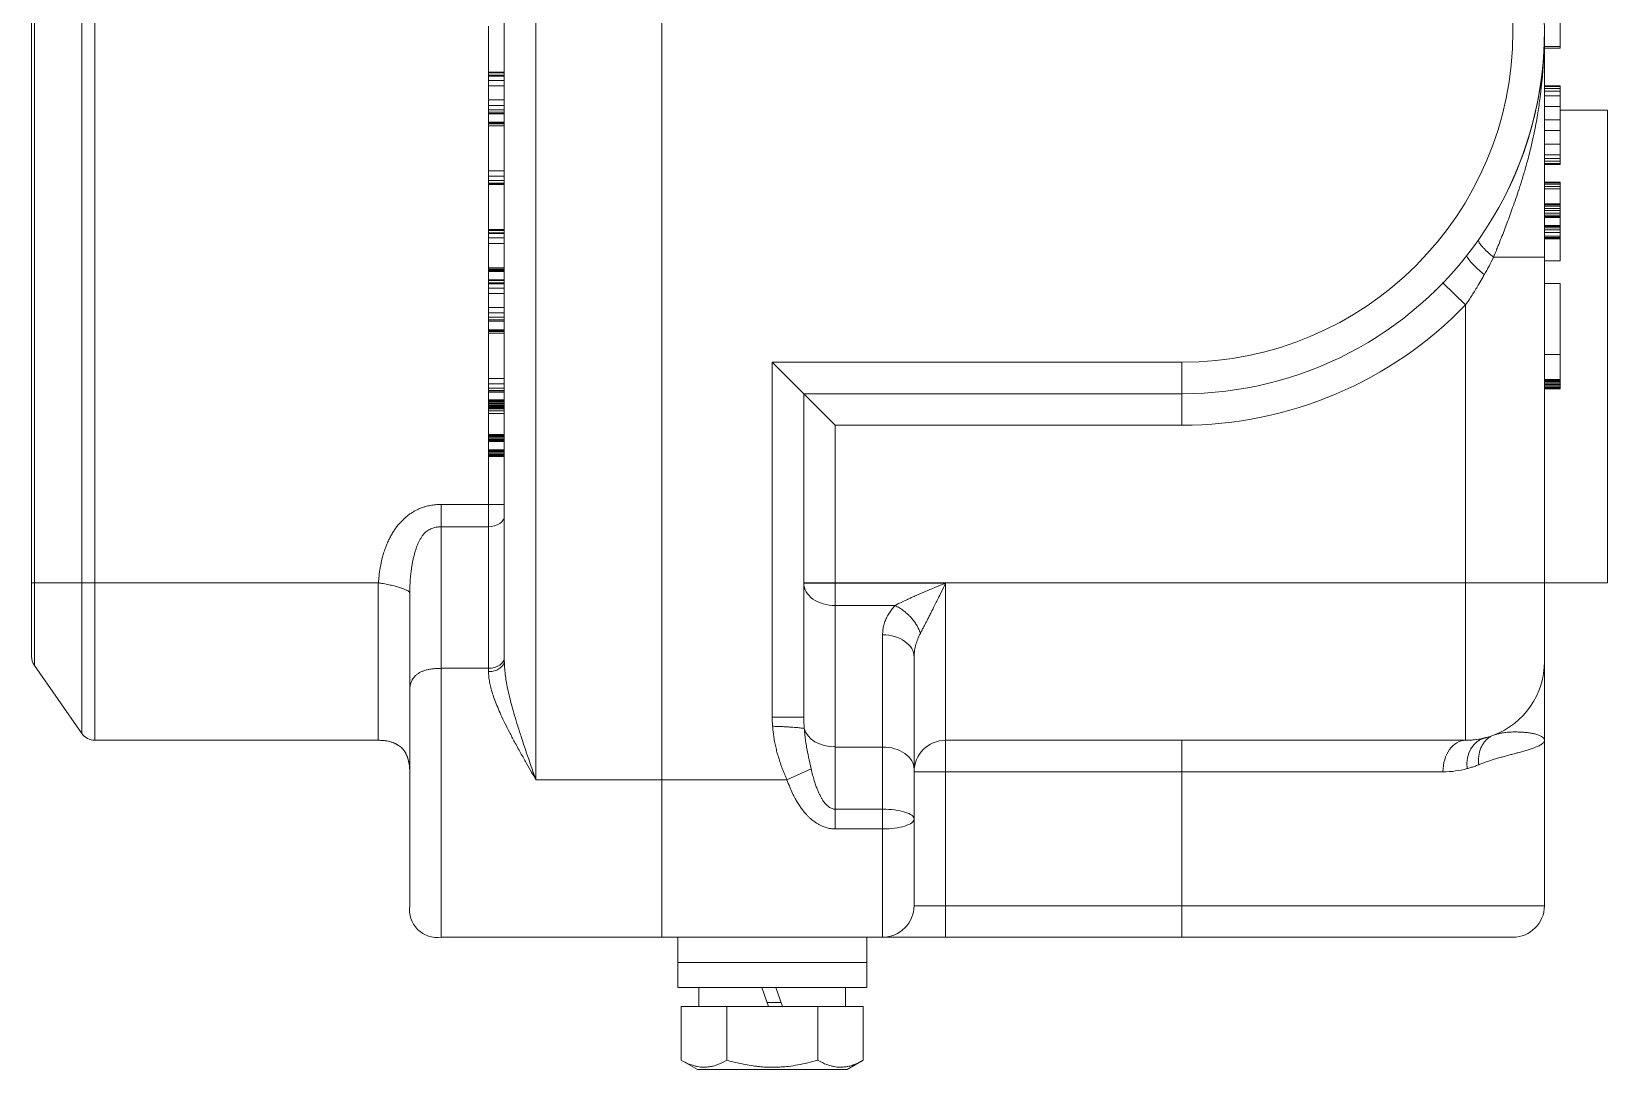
# Model space of a CAD drawing. Header units: millimetres. Extents: x -343 to 384, y -214 to 297.
# Drawn here: x -205.5 to -105.5, y -65.9 to 0 of the extents above; entities that cross this region are included whole.
import ezdxf

# ---------------------------------------------------------------- set-up
doc = ezdxf.new("R2010")
doc.units = ezdxf.units.MM
doc.linetypes.add('K5LT_THIN', pattern=[0])

# ---------------------------------------------------------------- blocks, each defined once
blk = doc.blocks.new('U3')
at = {"color": 7, "linetype": 'K5LT_THIN', "lineweight": 18}
for p, q in [((-173.5, 47.5), (-173.5, -47.5)), ((-165.5, -47.5), (-165.5, 47.5)), ((-165.5, -47.5), (-165.5, 47.5)), ((-175.5, 39.95), (-175.5, -39.95)), ((-205.5, -35), (-205.5, 35)), ((-205.32, -35), (-205.32, 35)), ((-202.3, -35), (-202.3, 35)), ((-201.48, -35), (-201.48, 35)), ((-108.5, 1.05), (-108.5, -0.95)), ((-176.5, -2.58), (-176.5, 0.33)), ((-109.5, 0), (-109.5, -1.04)), ((-109.5, -14.32), (-109.5, 0)), ((-109.5, -0.05), (-109.5, -0.01)), ((-109.5, -0.08), (-109.5, -0.08)), ((-109.5, -0.95), (-108.5, -0.95)), ((-108.5, -0.95), (-108.5, -1.05)), ((-109.5, -1.05), (-108.5, -1.05)), ((-176.5, -2.63), (-176.5, -2.58)), ((-175.5, -2.58), (-176.5, -2.58)), ((-175.5, -2.63), (-176.5, -2.63)), ((-176.5, -2.78), (-176.5, -2.63)), ((-175.5, -2.78), (-176.5, -2.78)), ((-176.5, -2.83), (-176.5, -2.78)), ((-175.5, -2.83), (-176.5, -2.83)), ((-176.5, -3.11), (-176.5, -2.83)), ((-176.5, -3.46), (-176.5, -3.11)), ((-175.5, -3.11), (-176.5, -3.11)), ((-175.5, -3.46), (-176.5, -3.46)), ((-176.5, -4.34), (-176.5, -3.46)), ((-109.5, -3.45), (-108.5, -3.45)), ((-109.5, -3.49), (-108.5, -3.49)), ((-109.5, -3.61), (-108.5, -3.61)), ((-109.5, -3.79), (-108.5, -3.79)), ((-108.5, -3.45), (-108.5, -3.49)), ((-108.5, -3.49), (-108.5, -3.61)), ((-108.5, -3.61), (-108.5, -3.79)), ((-108.5, -3.79), (-108.5, -4.09)), ((-175.5, -4.34), (-176.5, -4.34)), ((-176.5, -4.69), (-176.5, -4.34)), ((-176.5, -4.97), (-176.5, -4.69)), ((-175.5, -4.69), (-176.5, -4.69)), ((-175.5, -4.97), (-176.5, -4.97)), ((-176.5, -5.13), (-176.5, -4.97)), ((-109.5, -4.09), (-108.5, -4.09)), ((-109.5, -4.77), (-108.5, -4.77)), ((-108.5, -4.09), (-108.5, -4.77)), ((-108.5, -4.77), (-108.5, -5.61)), ((-105.5, -5), (-108.5, -5)), ((-176.5, -5.21), (-176.5, -5.13)), ((-175.5, -5.13), (-176.5, -5.13)), ((-176.5, -5.22), (-176.5, -5.21)), ((-175.5, -5.21), (-176.5, -5.21)), ((-176.5, -5.23), (-176.5, -5.22)), ((-175.5, -5.22), (-176.5, -5.22)), ((-175.5, -5.23), (-176.5, -5.23)), ((-176.5, -5.76), (-176.5, -5.23)), ((-175.5, -5.76), (-176.5, -5.76)), ((-176.5, -5.77), (-176.5, -5.76)), ((-175.5, -5.77), (-176.5, -5.77)), ((-176.5, -5.79), (-176.5, -5.77)), ((-176.5, -5.81), (-176.5, -5.79)), ((-175.5, -5.79), (-176.5, -5.79)), ((-176.5, -5.87), (-176.5, -5.81)), ((-175.5, -5.81), (-176.5, -5.81)), ((-176.5, -5.98), (-176.5, -5.87)), ((-175.5, -5.87), (-176.5, -5.87)), ((-175.5, -5.98), (-176.5, -5.98)), ((-176.5, -8.84), (-176.5, -5.98)), ((-109.5, -5.61), (-108.5, -5.61)), ((-108.5, -5.61), (-108.5, -6.29)), ((-105.5, -35), (-105.5, -5)), ((-109.5, -6.29), (-108.5, -6.29)), ((-108.5, -6.29), (-108.5, -7.16)), ((-109.5, -7.16), (-108.5, -7.16)), ((-109.5, -7.82), (-108.5, -7.82)), ((-108.5, -7.16), (-108.5, -7.82)), ((-108.5, -7.82), (-108.5, -8.06)), ((-175.5, -8.84), (-176.5, -8.84)), ((-176.5, -9.19), (-176.5, -8.84)), ((-109.5, -8.06), (-108.5, -8.06)), ((-109.5, -8.23), (-108.5, -8.23)), ((-109.5, -8.39), (-108.5, -8.39)), ((-109.5, -8.44), (-108.5, -8.44)), ((-108.5, -8.06), (-108.5, -8.23)), ((-108.5, -8.23), (-108.5, -8.39)), ((-108.5, -8.39), (-108.5, -8.44)), ((-175.5, -9.19), (-176.5, -9.19)), ((-176.5, -9.46), (-176.5, -9.19)), ((-175.5, -9.46), (-176.5, -9.46)), ((-176.5, -9.62), (-176.5, -9.46)), ((-175.5, -9.62), (-176.5, -9.62)), ((-176.5, -9.7), (-176.5, -9.62)), ((-175.5, -9.7), (-176.5, -9.7)), ((-176.5, -9.72), (-176.5, -9.7)), ((-175.5, -9.72), (-176.5, -9.72)), ((-176.5, -9.72), (-176.5, -9.72)), ((-175.5, -9.72), (-176.5, -9.72)), ((-176.5, -12.58), (-176.5, -9.72)), ((-109.5, -9.56), (-108.5, -9.56)), ((-109.5, -9.57), (-108.5, -9.57)), ((-109.5, -9.61), (-108.5, -9.61)), ((-109.5, -9.7), (-108.5, -9.7)), ((-109.5, -9.85), (-108.5, -9.85)), ((-109.5, -9.99), (-108.5, -9.99)), ((-108.5, -9.56), (-108.5, -9.57)), ((-108.5, -9.57), (-108.5, -9.61)), ((-108.5, -9.61), (-108.5, -9.7)), ((-108.5, -9.7), (-108.5, -9.85)), ((-108.5, -9.85), (-108.5, -9.99)), ((-108.5, -9.99), (-108.5, -10.94)), ((-109.5, -10.94), (-108.5, -10.94)), ((-109.5, -10.95), (-108.5, -10.95)), ((-109.5, -10.96), (-108.5, -10.96)), ((-108.5, -10.94), (-108.5, -10.95)), ((-108.5, -10.95), (-108.5, -10.96)), ((-108.5, -10.96), (-108.5, -11.01)), ((-109.5, -11.01), (-108.5, -11.01)), ((-109.5, -11.08), (-108.5, -11.08)), ((-109.5, -11.23), (-108.5, -11.23)), ((-109.5, -11.37), (-108.5, -11.37)), ((-109.5, -11.53), (-108.5, -11.53)), ((-109.5, -11.67), (-108.5, -11.67)), ((-109.5, -11.74), (-108.5, -11.74)), ((-109.5, -11.79), (-108.5, -11.79)), ((-109.5, -11.81), (-108.5, -11.81)), ((-108.5, -11.01), (-108.5, -11.08)), ((-108.5, -11.08), (-108.5, -11.23)), ((-108.5, -11.23), (-108.5, -11.37)), ((-108.5, -11.37), (-108.5, -11.53)), ((-108.5, -11.53), (-108.5, -11.67)), ((-108.5, -11.67), (-108.5, -11.74)), ((-108.5, -11.74), (-108.5, -11.79)), ((-108.5, -11.79), (-108.5, -11.81)), ((-108.5, -11.81), (-108.5, -12.32)), ((-176.5, -12.63), (-176.5, -12.58)), ((-175.5, -12.58), (-176.5, -12.58)), ((-176.5, -12.79), (-176.5, -12.63)), ((-175.5, -12.63), (-176.5, -12.63)), ((-176.5, -12.83), (-176.5, -12.79)), ((-175.5, -12.79), (-176.5, -12.79)), ((-176.5, -13.11), (-176.5, -12.83)), ((-175.5, -12.83), (-176.5, -12.83)), ((-109.5, -12.32), (-108.5, -12.32)), ((-109.5, -12.32), (-108.5, -12.32)), ((-109.5, -12.34), (-108.5, -12.34)), ((-109.5, -12.38), (-108.5, -12.38)), ((-109.5, -12.46), (-108.5, -12.46)), ((-109.5, -12.6), (-108.5, -12.6)), ((-109.5, -12.76), (-108.5, -12.76)), ((-109.5, -13), (-108.5, -13)), ((-108.5, -12.32), (-108.5, -12.34)), ((-108.5, -12.32), (-108.5, -12.32)), ((-108.5, -12.34), (-108.5, -12.38)), ((-108.5, -12.38), (-108.5, -12.46)), ((-108.5, -12.46), (-108.5, -12.6)), ((-108.5, -12.6), (-108.5, -12.76)), ((-108.5, -12.76), (-108.5, -13)), ((-108.5, -13), (-108.5, -13.08)), ((-176.5, -13.46), (-176.5, -13.11)), ((-175.5, -13.11), (-176.5, -13.11)), ((-175.5, -13.46), (-176.5, -13.46)), ((-176.5, -15.01), (-176.5, -13.46)), ((-109.5, -13.08), (-108.5, -13.08)), ((-109.5, -13.14), (-108.5, -13.14)), ((-109.5, -13.17), (-108.5, -13.17)), ((-108.5, -13.08), (-108.5, -13.14)), ((-108.5, -13.14), (-108.5, -13.17)), ((-108.5, -13.17), (-108.5, -14.55)), ((-109.5, -14.32), (-112.73, -14.32)), ((-109.5, -35), (-109.5, -14.32)), ((-109.5, -14.55), (-108.5, -14.55)), ((-109.5, -14.56), (-108.5, -14.56)), ((-108.5, -14.55), (-108.5, -14.56)), ((-175.5, -15.01), (-176.5, -15.01)), ((-176.5, -15.08), (-176.5, -15.01)), ((-176.5, -15.16), (-176.5, -15.08)), ((-175.5, -15.08), (-176.5, -15.08)), ((-175.5, -15.16), (-176.5, -15.16)), ((-176.5, -15.21), (-176.5, -15.16)), ((-176.5, -15.23), (-176.5, -15.21)), ((-175.5, -15.21), (-176.5, -15.21)), ((-175.5, -15.23), (-176.5, -15.23)), ((-175.5, -15.23), (-176.5, -15.23)), ((-176.5, -15.23), (-176.5, -15.23)), ((-176.5, -15.76), (-176.5, -15.23)), ((-176.5, -15.81), (-176.5, -15.76)), ((-175.5, -15.76), (-176.5, -15.76)), ((-176.5, -15.96), (-176.5, -15.81)), ((-175.5, -15.81), (-176.5, -15.81)), ((-175.5, -15.96), (-176.5, -15.96)), ((-176.5, -16.01), (-176.5, -15.96)), ((-114.5, -17.35), (-115.94, -15.96)), ((-109.5, -16), (-108.5, -16)), ((-108.5, -16), (-108.5, -20.5)), ((-175.5, -16.01), (-176.5, -16.01)), ((-176.5, -16.29), (-176.5, -16.01)), ((-176.5, -16.64), (-176.5, -16.29)), ((-175.5, -16.29), (-176.5, -16.29)), ((-175.5, -16.64), (-176.5, -16.64)), ((-176.5, -17.52), (-176.5, -16.64)), ((-176.5, -17.87), (-176.5, -17.52)), ((-175.5, -17.52), (-176.5, -17.52)), ((-176.5, -18.14), (-176.5, -17.87)), ((-175.5, -17.87), (-176.5, -17.87)), ((-114.5, -35), (-114.5, -17.35)), ((-175.5, -18.14), (-176.5, -18.14)), ((-176.5, -18.3), (-176.5, -18.14)), ((-175.5, -18.3), (-176.5, -18.3)), ((-176.5, -18.39), (-176.5, -18.3)), ((-176.5, -18.4), (-176.5, -18.39)), ((-175.5, -18.39), (-176.5, -18.39)), ((-175.5, -18.4), (-176.5, -18.4)), ((-176.5, -18.4), (-176.5, -18.4)), ((-175.5, -18.4), (-176.5, -18.4)), ((-176.5, -18.93), (-176.5, -18.4)), ((-176.5, -18.94), (-176.5, -18.93)), ((-175.5, -18.93), (-176.5, -18.93)), ((-175.5, -18.94), (-176.5, -18.94)), ((-176.5, -18.97), (-176.5, -18.94)), ((-176.5, -18.98), (-176.5, -18.97)), ((-175.5, -18.97), (-176.5, -18.97)), ((-176.5, -19.04), (-176.5, -18.98)), ((-175.5, -18.98), (-176.5, -18.98)), ((-176.5, -19.15), (-176.5, -19.04)), ((-175.5, -19.04), (-176.5, -19.04)), ((-175.5, -19.15), (-176.5, -19.15)), ((-176.5, -22.02), (-176.5, -19.15)), ((-158.5, -21), (-132.5, -21)), ((-158.5, -43.53), (-158.5, -21)), ((-156.5, -23), (-158.5, -21)), ((-109.5, -20.5), (-108.5, -20.5)), ((-108.5, -20.5), (-108.5, -22.09)), ((-132.5, -23), (-132.5, -21)), ((-176.5, -22.36), (-176.5, -22.02)), ((-175.5, -22.02), (-176.5, -22.02)), ((-175.5, -22.36), (-176.5, -22.36)), ((-176.5, -22.64), (-176.5, -22.36)), ((-176.5, -22.8), (-176.5, -22.64)), ((-175.5, -22.64), (-176.5, -22.64)), ((-176.5, -22.88), (-176.5, -22.8)), ((-175.5, -22.8), (-176.5, -22.8)), ((-175.5, -22.88), (-176.5, -22.88)), ((-176.5, -22.89), (-176.5, -22.88)), ((-176.5, -22.9), (-176.5, -22.89)), ((-175.5, -22.89), (-176.5, -22.89)), ((-175.5, -22.9), (-176.5, -22.9)), ((-176.5, -23.38), (-176.5, -22.9)), ((-109.5, -22.09), (-108.5, -22.09)), ((-109.5, -22.09), (-108.5, -22.09)), ((-109.5, -22.11), (-108.5, -22.11)), ((-109.5, -22.14), (-108.5, -22.14)), ((-109.5, -22.18), (-108.5, -22.18)), ((-109.5, -22.22), (-108.5, -22.22)), ((-109.5, -22.3), (-108.5, -22.3)), ((-109.5, -22.39), (-108.5, -22.39)), ((-109.5, -22.44), (-108.5, -22.44)), ((-109.5, -22.52), (-108.5, -22.52)), ((-109.5, -22.6), (-108.5, -22.6)), ((-109.5, -22.64), (-108.5, -22.64)), ((-109.5, -22.66), (-108.5, -22.66)), ((-109.5, -22.68), (-108.5, -22.68)), ((-109.5, -22.69), (-108.5, -22.69)), ((-108.5, -22.09), (-108.5, -22.09)), ((-108.5, -22.09), (-108.5, -22.11)), ((-108.5, -22.11), (-108.5, -22.14)), ((-108.5, -22.14), (-108.5, -22.18)), ((-108.5, -22.18), (-108.5, -22.22)), ((-108.5, -22.22), (-108.5, -22.3)), ((-108.5, -22.3), (-108.5, -22.39)), ((-108.5, -22.39), (-108.5, -22.44)), ((-108.5, -22.44), (-108.5, -22.52)), ((-108.5, -22.52), (-108.5, -22.6)), ((-108.5, -22.6), (-108.5, -22.64)), ((-108.5, -22.64), (-108.5, -22.66)), ((-108.5, -22.66), (-108.5, -22.68)), ((-108.5, -22.68), (-108.5, -22.69)), ((-175.5, -23.38), (-176.5, -23.38)), ((-176.5, -23.4), (-176.5, -23.38)), ((-175.5, -23.4), (-176.5, -23.4)), ((-176.5, -23.44), (-176.5, -23.4)), ((-175.5, -23.44), (-176.5, -23.44)), ((-176.5, -23.52), (-176.5, -23.44)), ((-175.5, -23.52), (-176.5, -23.52)), ((-176.5, -23.6), (-176.5, -23.52)), ((-175.5, -23.6), (-176.5, -23.6)), ((-176.5, -23.67), (-176.5, -23.6)), ((-175.5, -23.67), (-176.5, -23.67)), ((-176.5, -23.75), (-176.5, -23.67)), ((-176.5, -23.81), (-176.5, -23.75)), ((-175.5, -23.75), (-176.5, -23.75)), ((-176.5, -23.82), (-176.5, -23.81)), ((-175.5, -23.81), (-176.5, -23.81)), ((-175.5, -23.82), (-176.5, -23.82)), ((-176.5, -23.84), (-176.5, -23.82)), ((-176.5, -23.89), (-176.5, -23.84)), ((-175.5, -23.84), (-176.5, -23.84)), ((-175.5, -23.89), (-176.5, -23.89)), ((-176.5, -23.95), (-176.5, -23.89)), ((-176.5, -24.08), (-176.5, -23.95)), ((-175.5, -23.95), (-176.5, -23.95)), ((-154.5, -25), (-156.5, -23)), ((-156.5, -23), (-132.5, -23)), ((-156.5, -43.53), (-156.5, -23)), ((-132.5, -25), (-132.5, -23)), ((-175.5, -24.08), (-176.5, -24.08)), ((-176.5, -24.26), (-176.5, -24.08)), ((-175.5, -24.26), (-176.5, -24.26)), ((-176.5, -25.58), (-176.5, -24.26)), ((-154.5, -25), (-132.5, -25)), ((-154.5, -35), (-154.5, -25)), ((-175.5, -25.58), (-176.5, -25.58)), ((-176.5, -25.6), (-176.5, -25.58)), ((-175.5, -25.6), (-176.5, -25.6)), ((-176.5, -25.65), (-176.5, -25.6)), ((-175.5, -25.65), (-176.5, -25.65)), ((-176.5, -25.72), (-176.5, -25.65)), ((-176.5, -25.8), (-176.5, -25.72)), ((-175.5, -25.72), (-176.5, -25.72)), ((-176.5, -25.88), (-176.5, -25.8)), ((-175.5, -25.8), (-176.5, -25.8)), ((-175.5, -25.88), (-176.5, -25.88)), ((-176.5, -25.95), (-176.5, -25.88)), ((-175.5, -25.95), (-176.5, -25.95)), ((-176.5, -26.01), (-176.5, -25.95)), ((-176.5, -26.02), (-176.5, -26.01)), ((-175.5, -26.01), (-176.5, -26.01)), ((-175.5, -26.02), (-176.5, -26.02)), ((-176.5, -26.55), (-176.5, -26.02)), ((-175.5, -26.55), (-176.5, -26.55)), ((-176.5, -26.57), (-176.5, -26.55)), ((-175.5, -26.57), (-176.5, -26.57)), ((-176.5, -26.62), (-176.5, -26.57)), ((-175.5, -26.62), (-176.5, -26.62)), ((-176.5, -26.69), (-176.5, -26.62)), ((-176.5, -26.77), (-176.5, -26.69)), ((-175.5, -26.69), (-176.5, -26.69)), ((-176.5, -26.86), (-176.5, -26.77)), ((-175.5, -26.77), (-176.5, -26.77)), ((-175.5, -26.86), (-176.5, -26.86)), ((-176.5, -26.92), (-176.5, -26.86)), ((-175.5, -26.92), (-176.5, -26.92)), ((-176.5, -26.98), (-176.5, -26.92)), ((-176.5, -26.99), (-176.5, -26.98)), ((-175.5, -26.98), (-176.5, -26.98)), ((-175.5, -26.99), (-176.5, -26.99)), ((-176.5, -30.03), (-176.5, -26.99)), ((-176.5, -30.03), (-179.5, -30.03)), ((-179.5, -31.44), (-179.5, -30.03)), ((-176.5, -30.03), (-176.5, -31.44)), ((-175.5, -30.03), (-176.5, -30.03)), ((-176.5, -31.44), (-179.5, -31.44)), ((-179.5, -40.43), (-179.5, -31.44)), ((-176.5, -40.43), (-176.5, -31.44)), ((-205.5, -35), (-205.32, -35)), ((-205.5, -35), (-205.5, -39.68)), ((-205.32, -35), (-202.3, -35)), ((-205.32, -35), (-205.32, -40.26)), ((-202.3, -35), (-202.3, -44.57)), ((-201.48, -35), (-202.3, -35)), ((-183.5, -35), (-201.48, -35)), ((-201.48, -35), (-201.48, -45)), ((-183.5, -45), (-183.5, -35)), ((-183.49, -35), (-183.5, -35)), ((-156.5, -35), (-154.5, -35)), ((-154.5, -35), (-114.5, -35)), ((-154.5, -35.02), (-154.5, -35)), ((-114.5, -35), (-114.5, -45)), ((-109.5, -35), (-114.5, -35)), ((-105.5, -35), (-109.5, -35)), ((-109.5, -35), (-109.5, -40)), ((-181.5, -35.67), (-181.5, -35.68)), ((-181.5, -41.84), (-181.5, -35.68)), ((-154.5, -35.02), (-154.5, -36.44)), ((-147.5, -35.02), (-154.5, -35.02)), ((-147.5, -45), (-147.5, -35.02)), ((-150.71, -36.44), (-154.5, -36.44)), ((-154.5, -45.43), (-154.5, -36.44)), ((-151.5, -45.43), (-151.5, -38.31)), ((-149.5, -46.84), (-149.5, -39.72)), ((-109.5, -45), (-109.5, -40)), ((-205.32, -40.26), (-202.3, -44.57)), ((-176.5, -40.43), (-179.5, -40.43)), ((-179.5, -57.5), (-179.5, -40.43)), ((-176.5, -40.64), (-176.5, -40.43)), ((-181.5, -55.5), (-181.5, -41.84)), ((-181.5, -43.1), (-181.5, -44.37)), ((-158.5, -43.53), (-156.5, -43.53)), ((-183.5, -45), (-201.48, -45)), ((-183.49, -45), (-183.5, -45)), ((-181.5, -44.37), (-181.5, -51.9)), ((-147.5, -45), (-114.5, -45)), ((-147.5, -45), (-147.5, -47)), ((-132.5, -45), (-132.5, -47)), ((-109.5, -45), (-109.5, -45)), ((-109.5, -45), (-109.5, -55.5)), ((-109.5, -45), (-109.5, -45)), ((-154.5, -45.43), (-151.5, -45.43)), ((-154.5, -49.38), (-154.5, -45.43)), ((-151.5, -49.38), (-151.5, -45.43)), ((-181.5, -46.96), (-181.5, -46.98)), ((-181.5, -46.98), (-181.5, -46.96)), ((-181.5, -46.96), (-181.5, -46.98)), ((-157.57, -47.5), (-156.04, -46.82)), ((-149.5, -50), (-149.5, -46.84)), ((-147.5, -47), (-149.5, -47)), ((-132.5, -47), (-147.5, -47)), ((-147.5, -47), (-147.5, -55.5)), ((-115.94, -47), (-132.5, -47)), ((-132.5, -47), (-132.5, -55.5)), ((-165.5, -47.5), (-173.5, -47.5)), ((-165.5, -57.5), (-165.5, -47.5)), ((-157.57, -47.5), (-165.5, -47.5)), ((-165.5, -57.5), (-165.5, -47.5)), ((-154.5, -49.38), (-151.5, -49.38)), ((-154.5, -49.38), (-154.5, -50.63)), ((-151.5, -50.63), (-151.5, -49.38)), ((-154.5, -50.63), (-151.5, -50.63)), ((-151.5, -50.63), (-151.5, -57.5)), ((-149.5, -50), (-149.5, -55.5)), ((-149.5, -50), (-149.5, -50.5)), ((-149.5, -50.5), (-149.5, -50)), ((-181.5, -55.5), (-181.5, -53.16)), ((-147.5, -55.5), (-149.5, -55.5)), ((-132.5, -55.5), (-147.5, -55.5)), ((-147.5, -55.5), (-147.5, -57.5)), ((-109.5, -55.5), (-132.5, -55.5)), ((-132.5, -55.5), (-132.5, -57.5)), ((-173.5, -57.5), (-179.5, -57.5)), ((-165.5, -57.5), (-173.5, -57.5)), ((-151.5, -57.5), (-165.5, -57.5)), ((-164.5, -59.1), (-164.5, -57.5)), ((-164.5, -57.5), (-158.5, -57.5)), ((-158.5, -57.5), (-152.5, -57.5)), ((-152.5, -59.1), (-152.5, -57.5)), ((-147.5, -57.5), (-151.5, -57.5)), ((-132.5, -57.5), (-147.5, -57.5)), ((-111.5, -57.5), (-132.5, -57.5)), ((-164.5, -60.7), (-164.5, -59.1)), ((-164.5, -59.1), (-158.5, -59.1)), ((-164.5, -59.1), (-158.5, -59.1)), ((-158.5, -59.1), (-152.5, -59.1)), ((-158.5, -59.1), (-152.5, -59.1)), ((-152.5, -60.7), (-152.5, -59.1)), ((-164.5, -60.7), (-158.5, -60.7)), ((-163.15, -61.9), (-163.15, -60.7)), ((-159.17, -60.7), (-158.73, -61.9)), ((-158.5, -60.7), (-152.5, -60.7)), ((-158.27, -60.7), (-157.84, -61.9)), ((-153.85, -61.9), (-153.85, -60.7)), ((-164.27, -61.9), (-164.27, -65.31)), ((-161.39, -61.9), (-164.27, -61.9)), ((-161.39, -61.9), (-161.39, -65.31)), ((-155.61, -61.9), (-161.39, -61.9)), ((-158.82, -61.65), (-157.93, -61.65)), ((-152.73, -61.9), (-155.61, -61.9)), ((-155.61, -61.9), (-155.61, -65.31)), ((-152.73, -61.9), (-152.73, -65.31)), ((-164.27, -65.31), (-163.25, -65.9)), ((-163.25, -65.9), (-153.75, -65.9)), ((-152.73, -65.31), (-153.75, -65.9))]:
    blk.add_line(p, q, dxfattribs=at)
for centre, radius, start, end in [((-132.5, 0), 23, 324.9844, 90), ((-132.5, 0), 21, 270, 90), ((-132.5, 0), 23, 334.2285, 359.9986), ((-132.5, 0), 23, 270, 324.9837), ((-132.5, 0), 23, 324.9837, 324.9844), ((-132.5, 0), 23, 314.0792, 316.0545), ((-132.5, 0), 25, 270, 316.0545), ((-204.5, -39.68), 1, 180, 215), ((-114.5, -40), 5, 290.6984, 0), ((-201.48, -44), 1, 215, 270), ((-147.5, -47), 2, 90, 180), ((-114.5, -40), 5, 270, 290.6984), ((-114.5, -40), 5, 270, 282.8939), ((-114.5, -40), 5, 283.7231, 290.7022), ((-110.66, -45), 1.16, 359.9699, 0.0253), ((-179.75, -55.75), 1.77, 171.8699, 278.1301), ((-179.75, -55.75), 1.77, 171.8699, 278.1301), ((-151.5, -55.5), 2, 270, 0), ((-111.5, -55.5), 2, 270, 0), ((-173.5, -55.5), 2, 268.2739, 270)]:
    blk.add_arc(centre, radius, start, end, dxfattribs=at)
for centre, major_axis, ratio, start_param, end_param in [((-112.84, -15.44), (1.57, -1.24), 0.14915, 3.14159, 4.52473), ((-176.5, -30.74), (1, 0), 0.70711, 4.71239, 6.28319), ((-154.5, -35.03), (-2, 0), 0.00245, 4.71239, 6.28319), ((-154.5, -35.03), (2, 0), 0.70711, 3.14159, 4.71239), ((-151.5, -39.72), (2, 0), 0.70711, 0, 1.5708), ((-176.5, -39.72), (1, 0), 0.70711, 4.71239, 6.28319), ((-154.5, -44.01), (2, 0), 0.70711, 3.3138, 4.71239), ((-114.5, -47), (0, 2), 0.72, 0, 1.5708), ((-112.84, -46.8), (0.47, -1.94), 0.77763, 3.14159, 4.52473), ((-151.5, -46.84), (2, 0), 0.70711, 0, 1.5708), ((-151.5, -50), (2, 0), 0.3125, 0, 1.5708), ((-151.5, -50), (2, 0), 0.3125, 4.71239, 6.28319)]:
    blk.add_ellipse(centre, major_axis=major_axis, ratio=ratio, start_param=start_param, end_param=end_param, dxfattribs=at)
for points, knots in [([(-112.73, -14.32), (-112.72, -14.29), (-112.7, -14.24), (-112.67, -14.17), (-112.63, -14.08), (-112.58, -13.96), (-112.5, -13.77), (-112.39, -13.48), (-112.23, -13.09), (-112.06, -12.64), (-111.88, -12.17), (-111.7, -11.68), (-111.51, -11.16), (-111.31, -10.6), (-111.1, -9.99), (-110.89, -9.3), (-110.64, -8.45), (-110.37, -7.44), (-110.12, -6.31), (-109.92, -5.22), (-109.78, -4.24), (-109.68, -3.43), (-109.6, -2.53), (-109.54, -1.67), (-109.51, -0.95), (-109.51, -0.59), (-109.5, -0.43), (-109.5, -0.32), (-109.5, -0.24), (-109.5, -0.18), (-109.5, -0.13), (-109.5, -0.08), (-109.5, -0.06), (-109.5, -0.04), (-109.5, -0.03), (-109.5, -0.02), (-109.5, -0.01), (-109.5, 0), (-109.5, 0)], [0, 0, 0, 0, 0.20753, 0.4157, 0.63109, 0.90696, 1.42009, 2.22166, 3.30881, 4.57252, 5.8612, 7.23492, 8.61073, 10.1715, 11.81549, 13.70734, 15.89549, 18.81585, 22.008, 25.1218, 27.73043, 29.9158, 31.6678, 35.00212, 36.88179, 37.44968, 37.88301, 38.18178, 38.34597, 38.51017, 38.67437, 38.79303, 38.86399, 38.8899, 38.91368, 38.94357, 38.97147, 39, 39, 39, 39]), ([(-109.5, -0.31), (-109.5, -0.33), (-109.5, -0.36), (-109.51, -0.42), (-109.51, -0.46), (-109.51, -0.58), (-109.51, -0.66), (-109.52, -0.89), (-109.52, -1.04), (-109.55, -1.51), (-109.57, -1.82), (-109.65, -2.72), (-109.73, -3.31), (-109.97, -4.69), (-110.15, -5.47), (-110.62, -7.13), (-110.92, -8), (-111.43, -9.24), (-111.6, -9.62), (-111.79, -10)], [0, 0, 0, 0, 0.34246, 0.34246, 0.85614, 0.85614, 1.88352, 1.88352, 3.93827, 3.93827, 8.04776, 8.04776, 15.9243, 15.9243, 26.61918, 26.61918, 38.81918, 38.81918, 44.41801, 44.41801, 44.41801, 44.41801]), ([(-113.67, -13.2), (-113.68, -13.22), (-113.69, -13.26), (-113.66, -13.35), (-113.61, -13.46), (-113.52, -13.58), (-113.4, -13.71), (-113.26, -13.86), (-113.1, -14.01), (-112.92, -14.17), (-112.8, -14.27), (-112.73, -14.32)], [0, 0, 0, 0, 1.61798, 3.03048, 4.29384, 5.59346, 6.93542, 8.27095, 9.58224, 10.82777, 12, 12, 12, 12]), ([(-114.5, -17.35), (-114.36, -17.15), (-114.09, -16.74), (-113.74, -16.18), (-113.49, -15.74), (-113.36, -15.52), (-113.32, -15.44)], [0, 0, 0, 0, 2.30188, 4.60377, 6.15932, 7, 7, 7, 7]), ([(-183.49, -35), (-183.49, -34.96), (-183.48, -34.92), (-183.47, -34.79), (-183.46, -34.69), (-183.43, -34.41), (-183.4, -34.22), (-183.34, -33.84), (-183.3, -33.64), (-183.22, -33.34), (-183.19, -33.24), (-183.13, -33.02), (-183.09, -32.92), (-183.02, -32.72), (-182.99, -32.63), (-182.91, -32.45), (-182.87, -32.35), (-182.8, -32.22), (-182.78, -32.18), (-182.74, -32.1), (-182.72, -32.06), (-182.68, -31.98), (-182.65, -31.94), (-182.6, -31.85), (-182.58, -31.81), (-182.53, -31.74), (-182.51, -31.7), (-182.46, -31.63), (-182.44, -31.6), (-182.39, -31.52), (-182.36, -31.49), (-182.31, -31.42), (-182.28, -31.38), (-182.23, -31.32), (-182.2, -31.29), (-182.15, -31.22), (-182.12, -31.19), (-182.07, -31.14), (-182.04, -31.11), (-181.98, -31.05), (-181.96, -31.02), (-181.91, -30.98), (-181.9, -30.96), (-181.87, -30.94), (-181.85, -30.92), (-181.83, -30.9), (-181.81, -30.88), (-181.79, -30.87), (-181.79, -30.86), (-181.77, -30.85), (-181.76, -30.84), (-181.73, -30.81), (-181.7, -30.79), (-181.64, -30.74), (-181.61, -30.72), (-181.55, -30.67), (-181.52, -30.65), (-181.46, -30.61), (-181.43, -30.59), (-181.37, -30.55), (-181.34, -30.53), (-181.28, -30.5), (-181.25, -30.48), (-181.19, -30.44), (-181.16, -30.43), (-181.1, -30.4), (-181.07, -30.38), (-181.01, -30.35), (-180.98, -30.34), (-180.93, -30.31), (-180.9, -30.3), (-180.83, -30.27), (-180.79, -30.26), (-180.71, -30.23), (-180.67, -30.22), (-180.57, -30.18), (-180.51, -30.16), (-180.38, -30.13), (-180.32, -30.12), (-180.21, -30.09), (-180.15, -30.08), (-180.05, -30.07), (-180.01, -30.06), (-179.93, -30.05), (-179.9, -30.05), (-179.83, -30.04), (-179.79, -30.04), (-179.71, -30.03), (-179.67, -30.03), (-179.61, -30.03), (-179.59, -30.03), (-179.54, -30.03), (-179.52, -30.03), (-179.5, -30.03)], [2.57086, 2.57086, 2.57086, 2.57086, 3.01061, 3.01061, 4.0599, 4.0599, 6.17826, 6.17826, 8.32191, 8.32191, 9.50454, 9.50454, 10.69412, 10.69412, 11.73149, 11.73149, 12.78106, 12.78106, 13.25378, 13.25378, 13.73046, 13.73046, 14.21174, 14.21174, 14.69832, 14.69832, 15.1269, 15.1269, 15.561, 15.561, 16.00165, 16.00165, 16.44983, 16.44983, 16.83948, 16.83948, 17.23665, 17.23665, 17.62252, 17.62252, 18.01766, 18.01766, 18.20779, 18.20779, 18.39448, 18.39448, 18.57791, 18.57791, 18.64617, 18.64617, 18.75822, 18.75822, 19.11544, 19.11544, 19.46167, 19.46167, 19.81243, 19.81243, 20.15356, 20.15356, 20.47721, 20.47721, 20.79368, 20.79368, 21.11167, 21.11167, 21.42389, 21.42389, 21.70701, 21.70701, 21.98652, 21.98652, 22.37702, 22.37702, 22.763, 22.763, 23.37947, 23.37947, 23.9596, 23.9596, 24.50012, 24.50012, 24.91403, 24.91403, 25.25161, 25.25161, 25.59168, 25.59168, 26.0161, 26.0161, 26.22893, 26.22893, 26.44071, 26.44071, 26.44071, 26.44071]), ([(-181.5, -35.68), (-181.5, -35.62), (-181.5, -35.53), (-181.5, -35.42), (-181.5, -35.33), (-181.49, -35.26), (-181.49, -35.17), (-181.48, -35.04), (-181.47, -34.86), (-181.46, -34.65), (-181.43, -34.43), (-181.41, -34.21), (-181.37, -33.98), (-181.33, -33.72), (-181.28, -33.46), (-181.21, -33.2), (-181.14, -32.96), (-181.07, -32.74), (-180.99, -32.53), (-180.9, -32.35), (-180.81, -32.18), (-180.71, -32.02), (-180.6, -31.88), (-180.48, -31.77), (-180.36, -31.68), (-180.24, -31.61), (-180.11, -31.55), (-179.98, -31.5), (-179.86, -31.47), (-179.75, -31.46), (-179.67, -31.45), (-179.59, -31.44), (-179.53, -31.44), (-179.5, -31.44)], [0, 0, 0, 0, 0.92966, 1.64618, 2.10782, 2.4831, 2.93803, 3.69249, 4.8017, 6.13492, 7.49762, 8.86136, 10.28266, 11.94039, 13.7125, 15.53472, 17.18711, 18.7478, 20.2369, 21.65935, 23.02942, 24.34726, 25.61902, 26.78945, 27.84729, 28.84793, 29.82967, 30.79677, 31.69627, 32.39461, 32.92291, 33.37142, 34, 34, 34, 34]), ([(-181.5, -35.67), (-181.5, -35.65), (-181.51, -35.62), (-181.54, -35.58), (-181.58, -35.54), (-181.64, -35.5), (-181.72, -35.46), (-181.8, -35.42), (-181.9, -35.38), (-182.02, -35.34), (-182.14, -35.3), (-182.28, -35.26), (-182.42, -35.22), (-182.58, -35.18), (-182.75, -35.14), (-182.92, -35.11), (-183.09, -35.07), (-183.25, -35.04), (-183.38, -35.02), (-183.46, -35.01), (-183.49, -35)], [0, 0, 0, 0, 1.79215, 3.34446, 4.68668, 5.98731, 7.22465, 8.36897, 9.47792, 10.57563, 11.65047, 12.73299, 13.84645, 14.96526, 16.12371, 17.28994, 18.4255, 19.5306, 20.36353, 21, 21, 21, 21]), ([(-150.71, -36.44), (-150.56, -36.36), (-150.34, -36.25), (-150.06, -36.12), (-149.87, -36.03), (-149.67, -35.94), (-149.42, -35.83), (-149.14, -35.71), (-148.83, -35.57), (-148.5, -35.43), (-148.05, -35.25), (-147.71, -35.11), (-147.5, -35.02)], [0, 0, 0, 0, 1.94459, 2.72149, 3.39926, 4.26537, 5.24888, 6.40051, 7.58482, 8.97348, 10.47363, 13, 13, 13, 13]), ([(-149.1, -38.21), (-149.06, -38.14), (-148.99, -37.99), (-148.88, -37.78), (-148.77, -37.58), (-148.67, -37.38), (-148.56, -37.16), (-148.44, -36.92), (-148.29, -36.63), (-148.14, -36.32), (-147.96, -35.97), (-147.75, -35.54), (-147.59, -35.21), (-147.5, -35.02)], [0, 0, 0, 0, 1.13121, 2.12343, 2.97665, 3.84601, 4.77409, 5.85726, 7.08207, 8.47521, 9.91061, 11.60106, 14, 14, 14, 14]), ([(-151.5, -38.31), (-151.49, -38.2), (-151.49, -38.1), (-151.47, -37.94), (-151.47, -37.89), (-151.44, -37.79), (-151.43, -37.74), (-151.4, -37.63), (-151.39, -37.58), (-151.36, -37.48), (-151.34, -37.43), (-151.3, -37.34), (-151.28, -37.29), (-151.23, -37.2), (-151.21, -37.15), (-151.16, -37.06), (-151.13, -37.01), (-151.08, -36.92), (-151.05, -36.88), (-150.99, -36.8), (-150.96, -36.75), (-150.9, -36.67), (-150.87, -36.63), (-150.8, -36.55), (-150.77, -36.51), (-150.73, -36.47), (-150.72, -36.45), (-150.71, -36.44)], [6.45504, 6.45504, 6.45504, 6.45504, 7.84313, 7.84313, 8.5501, 8.5501, 9.26434, 9.26434, 9.96042, 9.96042, 10.66627, 10.66627, 11.34423, 11.34423, 12.03389, 12.03389, 12.6916, 12.6916, 13.3626, 13.3626, 13.99983, 13.99983, 14.65179, 14.65179, 15.26811, 15.26811, 15.44827, 15.44827, 15.44827, 15.44827]), ([(-150.71, -36.44), (-150.61, -36.49), (-150.43, -36.59), (-150.18, -36.76), (-149.96, -36.94), (-149.75, -37.14), (-149.57, -37.34), (-149.41, -37.56), (-149.28, -37.78), (-149.18, -38), (-149.12, -38.14), (-149.1, -38.21)], [0, 0, 0, 0, 1.59069, 3.03751, 4.31846, 5.63508, 6.94102, 8.21928, 9.46702, 10.71426, 12, 12, 12, 12]), ([(-149.5, -39.72), (-149.5, -39.57), (-149.48, -39.3), (-149.39, -38.92), (-149.27, -38.56), (-149.17, -38.33), (-149.1, -38.21)], [0, 0, 0, 0, 2.05552, 3.78225, 5.27026, 7, 7, 7, 7]), ([(-176.5, -40.64), (-176.43, -40.64), (-176.31, -40.63), (-176.13, -40.59), (-175.98, -40.54), (-175.85, -40.47), (-175.73, -40.39), (-175.64, -40.3), (-175.56, -40.2), (-175.51, -40.08), (-175.5, -40), (-175.5, -39.95)], [0, 0, 0, 0, 1.56035, 2.92166, 4.1377, 5.38602, 6.67166, 7.93968, 9.21288, 10.46023, 12, 12, 12, 12]), ([(-175.5, -39.95), (-175.5, -40.09), (-175.49, -40.38), (-175.44, -40.81), (-175.38, -41.25), (-175.29, -41.73), (-175.17, -42.25), (-175.02, -42.82), (-174.85, -43.44), (-174.64, -44.12), (-174.39, -44.9), (-174.11, -45.75), (-173.8, -46.64), (-173.6, -47.22), (-173.5, -47.5)], [0, 0, 0, 0, 0.94238, 1.85409, 2.73241, 3.71452, 4.75378, 5.88261, 7.11283, 8.43854, 9.86703, 11.64247, 13.36578, 15, 15, 15, 15]), ([(-176.5, -40.64), (-176.5, -40.75), (-176.49, -40.97), (-176.44, -41.31), (-176.36, -41.66), (-176.25, -42.05), (-176.1, -42.46), (-175.92, -42.91), (-175.71, -43.4), (-175.46, -43.93), (-175.17, -44.5), (-174.84, -45.12), (-174.48, -45.78), (-174.12, -46.41), (-173.8, -46.98), (-173.59, -47.34), (-173.5, -47.5)], [0, 0, 0, 0, 0.90704, 1.80922, 2.69908, 3.6959, 4.73493, 5.85559, 7.05629, 8.35193, 9.73634, 11.23777, 12.88448, 14.44418, 15.83506, 17, 17, 17, 17]), ([(-158.48, -44.1), (-158.49, -44), (-158.49, -43.92), (-158.5, -43.73), (-158.5, -43.63), (-158.5, -43.53)], [0, 0, 0, 0, 0.90676, 0.90676, 2, 2, 2, 2]), ([(-182.37, -45.24), (-182.44, -45.2), (-182.57, -45.14), (-182.77, -45.08), (-182.96, -45.04), (-183.14, -45.02), (-183.31, -45), (-183.43, -45), (-183.49, -45)], [0, 0, 0, 0, 1.81491, 3.44063, 4.87718, 6.26331, 7.63758, 9, 9, 9, 9]), ([(-157.57, -47.5), (-157.61, -47.4), (-157.66, -47.3), (-157.73, -47.12), (-157.76, -47.05), (-157.81, -46.91), (-157.84, -46.84), (-157.89, -46.7), (-157.92, -46.63), (-157.97, -46.49), (-157.99, -46.42), (-158.04, -46.28), (-158.06, -46.21), (-158.11, -46.04), (-158.15, -45.93), (-158.21, -45.72), (-158.23, -45.61), (-158.29, -45.39), (-158.31, -45.27), (-158.36, -45.04), (-158.38, -44.92), (-158.41, -44.71), (-158.43, -44.6), (-158.44, -44.48), (-158.45, -44.46), (-158.46, -44.33), (-158.47, -44.22), (-158.48, -44.1)], [3.96656, 3.96656, 3.96656, 3.96656, 4.46765, 4.46765, 4.8067, 4.8067, 5.14175, 5.14175, 5.47292, 5.47292, 5.80026, 5.80026, 6.11261, 6.11261, 6.59794, 6.59794, 7.07508, 7.07508, 7.58177, 7.58177, 8.08002, 8.08002, 8.51473, 8.51473, 8.60747, 8.60747, 9.05452, 9.05452, 9.05452, 9.05452]), ([(-158.48, -44.1), (-158.37, -44.12), (-158.17, -44.12), (-157.89, -44.13), (-157.64, -44.14), (-157.41, -44.16), (-157.19, -44.17), (-156.98, -44.19), (-156.8, -44.2), (-156.65, -44.22), (-156.53, -44.24), (-156.49, -44.25), (-156.47, -44.26)], [0, 0, 0, 0, 1.41364, 2.69774, 3.84682, 5.03336, 6.23565, 7.4842, 8.77635, 10.08278, 11.49744, 13, 13, 13, 13]), ([(-156.04, -46.82), (-156.09, -46.56), (-156.19, -46.11), (-156.31, -45.52), (-156.38, -45.06), (-156.43, -44.66), (-156.46, -44.4), (-156.47, -44.26)], [0, 0, 0, 0, 2.31094, 4.16321, 5.47343, 6.64102, 8, 8, 8, 8]), ([(-113.67, -46.55), (-113.68, -46.43), (-113.69, -46.22), (-113.66, -45.92), (-113.6, -45.66), (-113.51, -45.42), (-113.39, -45.21), (-113.25, -45.03), (-113.1, -44.88), (-112.92, -44.76), (-112.8, -44.7), (-112.73, -44.68)], [0, 0, 0, 0, 1.65013, 3.13952, 4.44428, 5.77085, 7.07522, 8.33862, 9.56323, 10.76947, 12, 12, 12, 12]), ([(-109.5, -45), (-109.5, -45.05), (-109.54, -45.15), (-109.71, -45.28), (-109.94, -45.39), (-110.19, -45.49), (-110.46, -45.58), (-110.73, -45.67), (-111.01, -45.75), (-111.29, -45.82), (-111.56, -45.89), (-111.83, -45.97), (-112.11, -46.04), (-112.4, -46.12), (-112.68, -46.2), (-112.97, -46.3), (-113.25, -46.39), (-113.49, -46.48), (-113.62, -46.53), (-113.67, -46.55)], [0, 0, 0, 0, 2.45835, 4.65418, 6.4015, 8.01552, 9.36235, 10.62802, 11.78311, 12.82548, 13.78502, 14.68965, 15.58773, 16.44653, 17.27635, 18.09146, 18.97273, 19.6101, 20, 20, 20, 20]), ([(-113.32, -44.86), (-113.32, -44.86), (-113.32, -44.86), (-113.31, -44.86), (-113.31, -44.86), (-113.31, -44.86), (-113.31, -44.86), (-113.31, -44.86), (-113.31, -44.86), (-113.31, -44.86), (-113.31, -44.86), (-113.3, -44.85), (-113.3, -44.85), (-113.29, -44.85), (-113.29, -44.85), (-113.27, -44.85), (-113.26, -44.84), (-113.24, -44.84), (-113.23, -44.84), (-113.2, -44.83), (-113.18, -44.82), (-113.16, -44.82)], [0.0001, 0.0001, 0.0001, 0.0001, 0.005, 0.005, 0.02, 0.02, 0.04, 0.04, 0.08, 0.08, 0.16, 0.16, 0.31999, 0.31999, 0.63998, 0.63998, 1.23998, 1.23998, 1.83998, 1.83998, 3, 3, 3, 3]), ([(-109.5, -45), (-109.5, -45), (-109.5, -45), (-109.5, -44.99), (-109.5, -44.99), (-109.5, -44.99), (-109.5, -44.99), (-109.5, -44.98), (-109.5, -44.98), (-109.5, -44.98), (-109.5, -44.97), (-109.51, -44.95), (-109.52, -44.91), (-109.57, -44.84), (-109.68, -44.76), (-109.86, -44.67), (-110.08, -44.6), (-110.32, -44.55), (-110.56, -44.51), (-110.8, -44.49), (-111.04, -44.48), (-111.28, -44.47), (-111.49, -44.47), (-111.68, -44.48), (-111.86, -44.49), (-112.02, -44.51), (-112.16, -44.53), (-112.28, -44.55), (-112.4, -44.58), (-112.51, -44.61), (-112.62, -44.64), (-112.7, -44.66), (-112.73, -44.68)], [0, 0, 0, 0, 0.12445, 0.23091, 0.30925, 0.35946, 0.39924, 0.45611, 0.54695, 0.66381, 0.91411, 1.43226, 2.58889, 4.67059, 7.7535, 11.07198, 14.09736, 16.53618, 18.7052, 20.7428, 22.56057, 24.22015, 25.62734, 26.83181, 27.92036, 28.86544, 29.74114, 30.4485, 31.08812, 31.75226, 32.38955, 33, 33, 33, 33]), ([(-183.49, -45), (-183.4, -45), (-183.23, -45.01), (-183, -45.03), (-182.8, -45.07), (-182.64, -45.12), (-182.49, -45.17), (-182.41, -45.21), (-182.37, -45.23)], [0, 0, 0, 0, 2.06352, 3.90084, 5.39468, 6.82246, 7.98514, 9, 9, 9, 9]), ([(-183.49, -45), (-183.4, -45), (-183.23, -45.01), (-183, -45.03), (-182.8, -45.07), (-182.64, -45.12), (-182.49, -45.17), (-182.41, -45.21), (-182.37, -45.23)], [0, 0, 0, 0, 2.06352, 3.90084, 5.39468, 6.82246, 7.98514, 9, 9, 9, 9]), ([(-182.37, -45.23), (-182.31, -45.26), (-182.22, -45.32), (-182.09, -45.41), (-181.98, -45.51), (-181.88, -45.63), (-181.79, -45.75), (-181.71, -45.9), (-181.64, -46.06), (-181.59, -46.24), (-181.55, -46.42), (-181.52, -46.6), (-181.51, -46.78), (-181.5, -46.9), (-181.5, -46.96)], [0, 0, 0, 0, 1.355, 2.53294, 3.5523, 4.63459, 5.7871, 7.01879, 8.31022, 9.67199, 11.05116, 12.34392, 13.58148, 15, 15, 15, 15]), ([(-182.25, -45.31), (-182.27, -45.29), (-182.29, -45.28), (-182.33, -45.26), (-182.35, -45.25), (-182.37, -45.24)], [0, 0, 0, 0, 1.19673, 1.19673, 2.27141, 2.27141, 2.27141, 2.27141]), ([(-181.5, -46.96), (-181.5, -46.94), (-181.5, -46.92), (-181.5, -46.87), (-181.5, -46.83), (-181.51, -46.73), (-181.52, -46.67), (-181.53, -46.53), (-181.55, -46.45), (-181.58, -46.32), (-181.59, -46.27), (-181.61, -46.18), (-181.63, -46.14), (-181.65, -46.06), (-181.67, -46.03), (-181.7, -45.95), (-181.72, -45.92), (-181.75, -45.86), (-181.76, -45.84), (-181.78, -45.81)], [0.63419, 0.63419, 0.63419, 0.63419, 2.03843, 2.03843, 4.72136, 4.72136, 9.17204, 9.17204, 14.77204, 14.77204, 18.31616, 18.31616, 20.99387, 20.99387, 23.66842, 23.66842, 26.03531, 26.03531, 28, 28, 28, 28]), ([(-181.5, -46.96), (-181.5, -46.94), (-181.5, -46.92), (-181.5, -46.87), (-181.5, -46.83), (-181.51, -46.73), (-181.52, -46.67), (-181.53, -46.53), (-181.55, -46.45), (-181.58, -46.32), (-181.59, -46.27), (-181.61, -46.18), (-181.63, -46.14), (-181.65, -46.06), (-181.67, -46.03), (-181.7, -45.95), (-181.72, -45.92), (-181.75, -45.86), (-181.76, -45.84), (-181.78, -45.81)], [0.63419, 0.63419, 0.63419, 0.63419, 2.03843, 2.03843, 4.72136, 4.72136, 9.17204, 9.17204, 14.77204, 14.77204, 18.31616, 18.31616, 20.99387, 20.99387, 23.66842, 23.66842, 26.03531, 26.03531, 28, 28, 28, 28]), ([(-156.04, -46.82), (-156.01, -46.95), (-155.94, -47.2), (-155.85, -47.53), (-155.75, -47.82), (-155.66, -48.07), (-155.57, -48.29), (-155.47, -48.49), (-155.38, -48.66), (-155.29, -48.81), (-155.2, -48.93), (-155.12, -49.03), (-155.04, -49.12), (-154.95, -49.19), (-154.86, -49.26), (-154.76, -49.32), (-154.66, -49.36), (-154.57, -49.37), (-154.52, -49.38), (-154.5, -49.38)], [0, 0, 0, 0, 2.47978, 4.64617, 6.37358, 7.99118, 9.47358, 10.80458, 12.03627, 13.13953, 14.13552, 14.97214, 15.70627, 16.44458, 17.2135, 18.02939, 18.86913, 19.53751, 20, 20, 20, 20]), ([(-113.67, -46.55), (-113.72, -46.57), (-113.81, -46.61), (-113.94, -46.65), (-114.06, -46.7), (-114.18, -46.73), (-114.3, -46.77), (-114.38, -46.79), (-114.41, -46.8)], [0, 0, 0, 0, 1.95481, 3.58757, 4.89828, 6.3581, 7.72534, 9, 9, 9, 9]), ([(-157.57, -47.5), (-157.51, -47.66), (-157.4, -47.95), (-157.22, -48.35), (-157.06, -48.68), (-156.9, -48.95), (-156.74, -49.19), (-156.59, -49.41), (-156.44, -49.59), (-156.31, -49.74), (-156.18, -49.88), (-156.05, -49.99), (-155.93, -50.09), (-155.79, -50.19), (-155.65, -50.28), (-155.5, -50.37), (-155.35, -50.44), (-155.21, -50.5), (-155.08, -50.54), (-154.95, -50.58), (-154.83, -50.6), (-154.73, -50.61), (-154.62, -50.62), (-154.54, -50.63), (-154.5, -50.63)], [0, 0, 0, 0, 2.90118, 5.38842, 7.36881, 9.14669, 10.73613, 12.22256, 13.53949, 14.68691, 15.62049, 16.56658, 17.41798, 18.247, 19.14921, 20.04755, 20.92154, 21.63021, 22.30133, 22.93478, 23.47194, 23.97399, 24.42611, 25, 25, 25, 25]), ([(-173.56, -57.5), (-173.56, -57.5), (-173.56, -57.5), (-173.56, -57.5), (-173.56, -57.5), (-173.56, -57.5), (-173.56, -57.5), (-173.56, -57.5), (-173.56, -57.5), (-173.56, -57.5), (-173.55, -57.5), (-173.55, -57.5), (-173.55, -57.5), (-173.55, -57.5), (-173.55, -57.5), (-173.54, -57.5), (-173.54, -57.5), (-173.53, -57.5), (-173.53, -57.5), (-173.53, -57.5), (-173.52, -57.5), (-173.52, -57.5), (-173.52, -57.5), (-173.52, -57.5), (-173.52, -57.5), (-173.52, -57.5), (-173.52, -57.5), (-173.52, -57.5), (-173.52, -57.5), (-173.52, -57.5), (-173.52, -57.5), (-173.51, -57.5), (-173.51, -57.5), (-173.51, -57.5), (-173.51, -57.5), (-173.5, -57.5), (-173.5, -57.5), (-173.5, -57.5)], [233.70106, 233.70106, 233.70106, 233.70106, 235.29618, 235.29618, 276.14746, 276.14746, 288.79915, 288.79915, 314.10253, 314.10253, 347.45401, 347.45401, 390.72482, 390.72482, 477.26645, 477.26645, 637.69792, 637.69792, 694.90296, 694.90296, 752.10801, 752.10801, 758.20819, 758.20819, 763.9254, 763.9254, 771.94602, 771.94602, 787.98726, 787.98726, 813.07685, 813.07685, 867.93729, 867.93729, 922.79774, 922.79774, 954, 954, 954, 954]), ([(-164.27, -65.31), (-164.08, -65.42), (-163.8, -65.56), (-163.46, -65.67), (-163.24, -65.72), (-163.06, -65.75), (-162.88, -65.76), (-162.69, -65.75), (-162.47, -65.73), (-162.22, -65.68), (-161.85, -65.56), (-161.57, -65.41), (-161.39, -65.31)], [0, 0, 0, 0, 2.66649, 3.81043, 4.70044, 5.50384, 6.29435, 7.03884, 8.09101, 9.12096, 10.45494, 13, 13, 13, 13]), ([(-161.39, -65.31), (-161.13, -65.38), (-160.75, -65.48), (-160.18, -65.6), (-159.75, -65.67), (-159.32, -65.72), (-158.95, -65.75), (-158.6, -65.76), (-158.26, -65.75), (-157.89, -65.74), (-157.43, -65.7), (-156.65, -65.58), (-156.03, -65.43), (-155.61, -65.31)], [0, 0, 0, 0, 1.89648, 2.8716, 4.10353, 5.06202, 5.92722, 6.77853, 7.58029, 8.33914, 9.45577, 10.90586, 14, 14, 14, 14]), ([(-155.61, -65.31), (-155.42, -65.42), (-155.14, -65.56), (-154.79, -65.67), (-154.58, -65.72), (-154.4, -65.75), (-154.22, -65.76), (-154.03, -65.75), (-153.81, -65.73), (-153.56, -65.68), (-153.19, -65.56), (-152.91, -65.41), (-152.73, -65.31)], [0, 0, 0, 0, 2.66649, 3.81043, 4.70044, 5.50384, 6.29435, 7.03884, 8.09101, 9.12096, 10.45494, 13, 13, 13, 13])]:
    blk.add_open_spline(points, degree=3, knots=knots, dxfattribs=at)
for points, degree in [([(-113.32, -15.44), (-113.11, -15.07), (-112.92, -14.73), (-112.73, -14.32)], 3), ([(-181.5, -41.84), (-181.5, -40.43), (-179.5, -40.43)], 2), ([(-156.47, -44.26), (-156.49, -44.02), (-156.5, -43.77), (-156.5, -43.53)], 3), ([(-114.41, -46.8), (-114.89, -46.93), (-115.4, -47), (-115.94, -47)], 3)]:
    blk.add_open_spline(points, degree=degree, dxfattribs=at)

msp = doc.modelspace()

# ---------------------------------------------------------------- block references
msp.add_blockref('U3', (0, 0))

doc.saveas('drawing.dxf')
